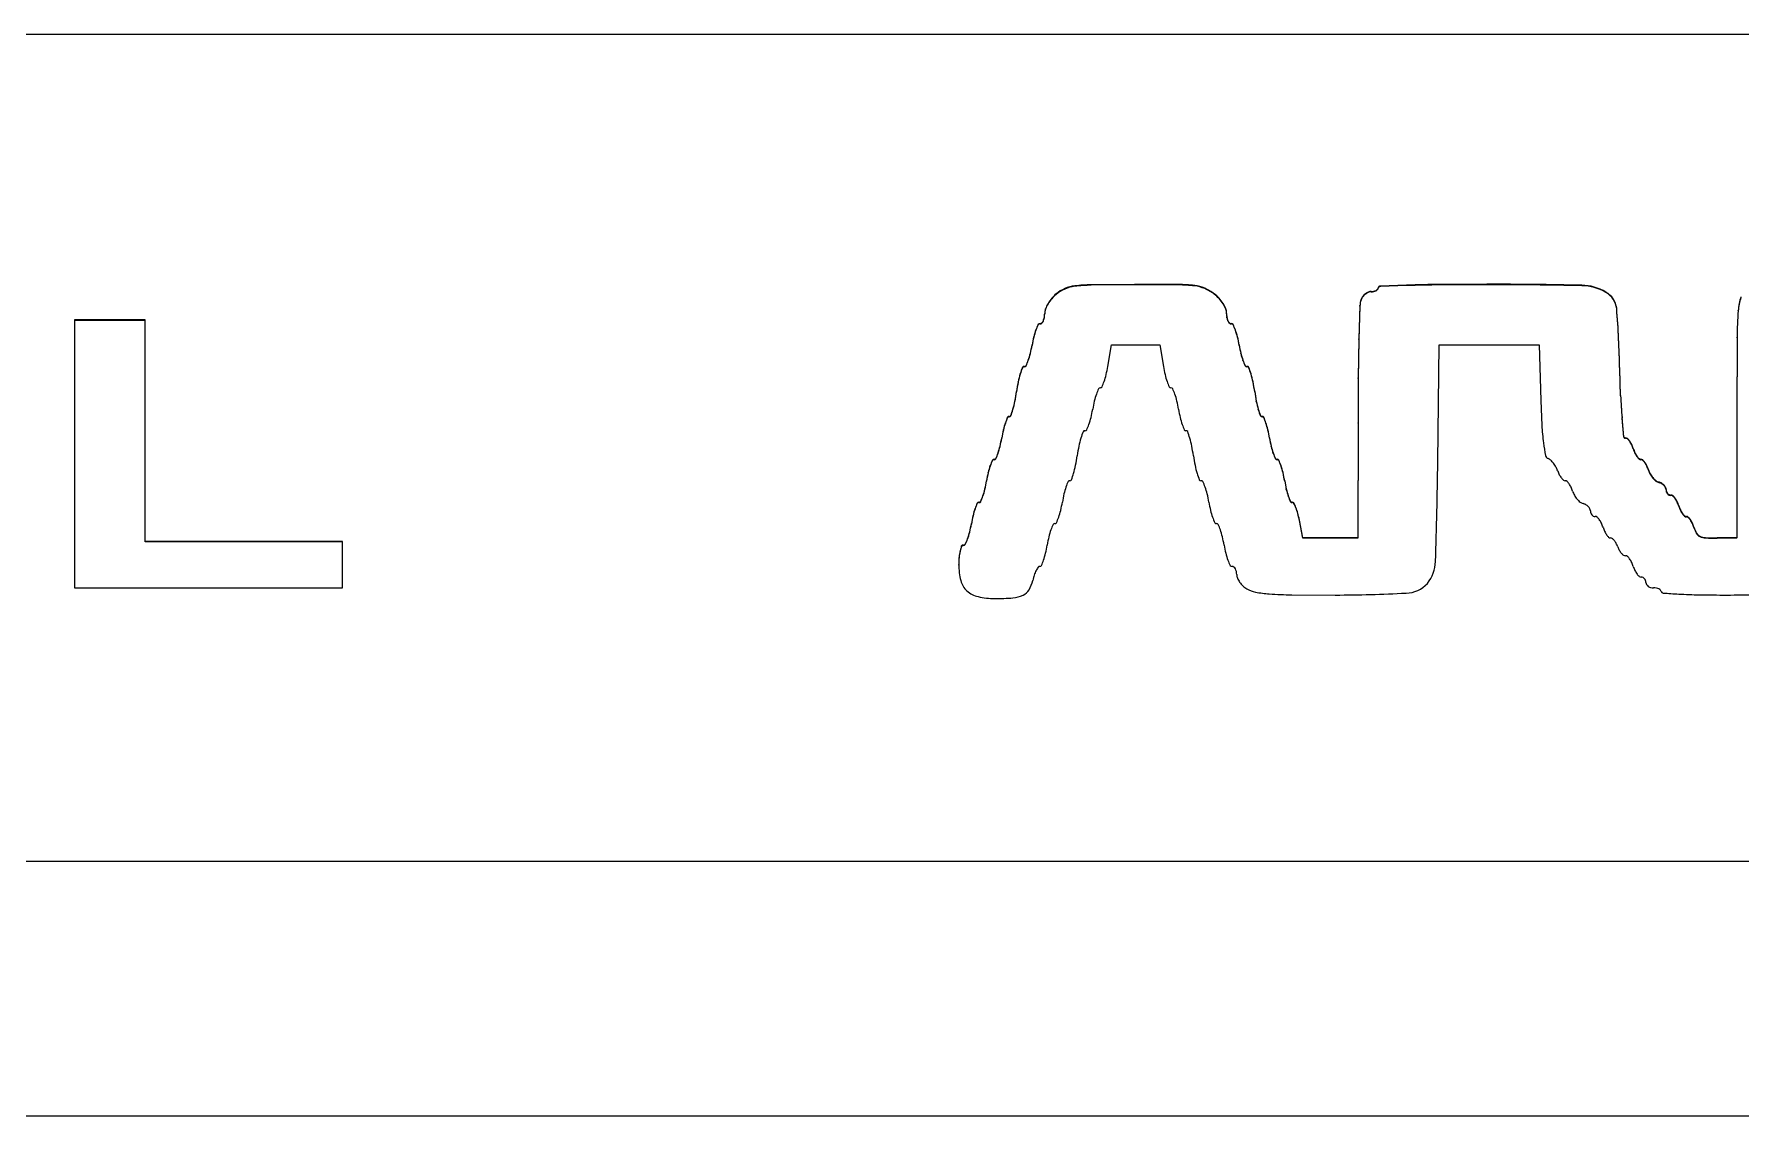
# Model space of a CAD drawing. Header units: millimetres. Extents: x 0 to 420, y 0 to 297.
# Drawn here: x 84.54 to 113.12, y 61.83 to 79.94 of the extents above; entities that cross this region are included whole.
import ezdxf

# ---------------------------------------------------------------- set-up
doc = ezdxf.new("R2010")
doc.units = ezdxf.units.MM

msp = doc.modelspace()

# ---------------------------------------------------------------- linework, layer by layer
at = {"color": 7, "linetype": 'Continuous', "lineweight": 25}
for p, q in [((56.85489, 79.94395), (140.85489, 79.94395)), ((102.96483, 75.75086), (102.23893, 75.74531)), ((102.23893, 75.73824), (102.23893, 75.74531)), ((102.96483, 75.74379), (102.23893, 75.73824)), ((103.69648, 75.75008), (102.96483, 75.75086)), ((102.96483, 75.74379), (102.96483, 75.75086)), ((103.69648, 75.74301), (102.96483, 75.74379)), ((103.69648, 75.74301), (103.69648, 75.75008)), ((103.9708, 75.72645), (103.9708, 75.73352)), ((107.51861, 75.73888), (107.07965, 75.72225)), ((107.51861, 75.73181), (107.07965, 75.71518)), ((107.51861, 75.73181), (107.51861, 75.73888)), ((108.86164, 75.75453), (108.08585, 75.75088)), ((108.08585, 75.74381), (108.08585, 75.75088)), ((108.86164, 75.74746), (108.08585, 75.74381)), ((108.86164, 75.74746), (108.86164, 75.75453)), ((110.45103, 75.73098), (110.45103, 75.73805)), ((101.57662, 75.51282), (101.57662, 75.51989)), ((101.64947, 75.58474), (101.64947, 75.59182)), ((101.79817, 75.67517), (101.79817, 75.68224)), ((101.96351, 75.72004), (101.96351, 75.72711)), ((104.13877, 75.68174), (104.13877, 75.68882)), ((104.29723, 75.5892), (104.29723, 75.59628)), ((104.37916, 75.51451), (104.37916, 75.52158)), ((106.75766, 75.49321), (106.75766, 75.50029)), ((106.78587, 75.5447), (106.78587, 75.55178)), ((106.82807, 75.58828), (106.82807, 75.59535)), ((106.87715, 75.61787), (106.87715, 75.62494)), ((106.9257, 75.62782), (106.9257, 75.63489)), ((106.97044, 75.63231), (106.97044, 75.63938)), ((107.00835, 75.64539), (107.00835, 75.65246)), ((107.03372, 75.66483), (107.03372, 75.6719)), ((107.04274, 75.68764), (107.04274, 75.69471)), ((107.07965, 75.71518), (107.07965, 75.72225)), ((110.8554, 75.61617), (110.8554, 75.62325)), ((85.21613, 75.15632), (85.21613, 70.66978)), ((86.40053, 75.15632), (85.21613, 75.15632)), ((86.40053, 71.4474), (86.40053, 75.15632)), ((101.45359, 75.19428), (101.45359, 75.20135)), ((101.45914, 75.25942), (101.45914, 75.26649)), ((101.47285, 75.33577), (101.47285, 75.34284)), ((101.51508, 75.42516), (101.51508, 75.43223)), ((104.44581, 75.42733), (104.44581, 75.4344)), ((104.49014, 75.33877), (104.49014, 75.34585)), ((104.50474, 75.26015), (104.50474, 75.26723)), ((104.51028, 75.19476), (104.51028, 75.20183)), ((106.73707, 75.39765), (106.72129, 74.83852)), ((106.73707, 75.39058), (106.72129, 74.83145)), ((106.73707, 75.39058), (106.73707, 75.39765)), ((111.03701, 75.34702), (111.03701, 75.35409)), ((113.07204, 75.30959), (113.07204, 75.31667)), ((86.40053, 75.14925), (85.21613, 75.14925)), ((101.27572, 74.86806), (101.27572, 74.87513)), ((101.31176, 74.98427), (101.31176, 74.99134)), ((101.35008, 75.07292), (101.35008, 75.07999)), ((101.38284, 75.08943), (101.38284, 75.0965)), ((101.41219, 75.10112), (101.41219, 75.10819)), ((101.43673, 75.13936), (101.43673, 75.14643)), ((104.52715, 75.13957), (104.52715, 75.14665)), ((104.55168, 75.10116), (104.55168, 75.10823)), ((104.58103, 75.08943), (104.58103, 75.0965)), ((104.61379, 75.07292), (104.61379, 75.08)), ((104.65211, 74.98427), (104.65211, 74.99134)), ((104.68815, 74.86806), (104.68815, 74.87513)), ((101.21992, 74.59291), (101.21992, 74.59998)), ((101.24764, 74.7305), (101.24764, 74.73757)), ((102.51664, 74.37864), (102.57555, 74.73757)), ((102.57555, 74.73757), (103.38832, 74.73757)), ((103.38832, 74.73757), (103.44724, 74.37864)), ((104.71624, 74.7305), (104.71624, 74.73757)), ((104.74396, 74.59291), (104.74396, 74.59998)), ((106.72129, 74.83852), (106.70963, 74.18553)), ((106.72129, 74.83145), (106.70963, 74.17846)), ((106.72129, 74.83145), (106.72129, 74.83852)), ((108.04107, 72.77834), (108.06651, 74.73757)), ((108.06651, 74.73757), (109.73803, 74.73757)), ((109.73803, 74.73757), (109.76513, 73.80805)), ((113.05255, 74.86624), (113.04933, 73.54675)), ((113.05255, 74.85917), (113.04933, 73.53968)), ((113.05255, 74.85917), (113.05255, 74.86624)), ((101.08703, 74.35507), (101.08703, 74.36214)), ((101.11755, 74.37157), (101.11755, 74.37865)), ((101.14823, 74.38732), (101.14823, 74.39439)), ((101.18509, 74.47693), (101.18509, 74.484)), ((104.77878, 74.47693), (104.77878, 74.484)), ((104.81564, 74.38732), (104.81564, 74.39439)), ((104.84632, 74.37157), (104.84632, 74.37864)), ((104.87684, 74.35506), (104.87684, 74.36214)), ((111.10269, 73.89231), (111.08741, 74.33392)), ((111.08741, 74.32685), (111.08741, 74.33392)), ((111.10269, 73.88524), (111.08741, 74.32685)), ((101.01553, 74.11336), (101.01553, 74.12043)), ((101.05015, 74.24859), (101.05015, 74.25566)), ((104.91372, 74.24859), (104.91372, 74.25566)), ((104.94834, 74.11336), (104.94834, 74.12043)), ((106.70963, 74.18553), (106.70549, 73.43646)), ((106.70963, 74.17846), (106.70549, 73.42939)), ((106.70963, 74.17846), (106.70963, 74.18553)), ((100.96095, 73.79229), (100.96095, 73.79936)), ((100.98803, 73.95282), (100.98803, 73.95989)), ((104.97585, 73.95282), (104.97585, 73.95989)), ((105.00293, 73.79228), (105.00293, 73.79935)), ((109.76513, 73.80805), (109.78285, 73.39066)), ((111.10269, 73.88524), (111.10269, 73.89231)), ((100.83601, 73.51925), (100.83601, 73.52632)), ((100.86431, 73.53408), (100.86431, 73.54115)), ((100.89245, 73.54956), (100.89245, 73.55663)), ((100.92761, 73.65707), (100.92761, 73.66414)), ((105.03626, 73.65707), (105.03626, 73.66414)), ((105.07142, 73.54956), (105.07142, 73.55663)), ((105.09956, 73.53407), (105.09956, 73.54115)), ((105.12787, 73.51925), (105.12787, 73.52632)), ((111.15643, 73.20211), (111.12729, 73.52053)), ((111.12729, 73.51346), (111.12729, 73.52053)), ((111.15643, 73.19504), (111.12729, 73.51346)), ((113.04933, 73.54675), (113.04933, 71.50722)), ((100.74004, 73.17515), (100.74004, 73.18222)), ((100.76733, 73.31272), (100.76733, 73.31979)), ((100.80078, 73.42846), (100.80078, 73.43553)), ((105.16309, 73.42846), (105.16309, 73.43553)), ((105.19654, 73.31272), (105.19654, 73.31979)), ((105.22384, 73.17515), (105.22384, 73.18222)), ((106.70549, 73.43646), (106.70434, 71.50722)), ((106.70549, 73.42939), (106.70434, 71.50015)), ((106.70549, 73.42939), (106.70549, 73.43646)), ((111.15643, 73.19504), (111.15643, 73.20211)), ((111.18643, 73.17515), (111.18643, 73.18222)), ((111.21814, 73.16384), (111.21814, 73.17091)), ((100.67852, 72.92185), (100.67852, 72.92892)), ((100.71255, 73.03757), (100.71255, 73.04464)), ((105.25132, 73.03757), (105.25132, 73.04464)), ((105.28535, 72.92185), (105.28535, 72.92892)), ((111.25425, 73.12244), (111.25425, 73.12951)), ((111.28837, 73.06443), (111.28837, 73.0715)), ((111.31503, 72.99569), (111.31503, 73.00276)), ((111.34156, 72.92694), (111.34156, 72.93401)), ((111.3753, 72.86894), (111.3753, 72.87601)), ((100.51372, 72.59487), (100.51372, 72.60194)), ((100.54772, 72.71052), (100.54772, 72.71759)), ((100.58376, 72.80097), (100.58376, 72.80804)), ((100.61314, 72.81622), (100.61314, 72.82329)), ((100.64252, 72.83147), (100.64252, 72.83854)), ((105.32136, 72.83147), (105.32136, 72.83854)), ((105.35074, 72.81622), (105.35074, 72.82329)), ((105.38012, 72.80097), (105.38012, 72.80804)), ((105.41615, 72.71051), (105.41615, 72.71759)), ((105.45015, 72.59487), (105.45015, 72.60194)), ((111.41089, 72.82743), (111.41089, 72.8345)), ((111.44193, 72.81622), (111.44193, 72.82329)), ((111.47289, 72.8052), (111.47289, 72.81227)), ((111.50811, 72.76497), (111.50811, 72.77204)), ((111.54135, 72.70857), (111.54135, 72.71564)), ((111.56728, 72.64175), (111.56728, 72.64882)), ((100.45875, 72.31972), (100.45875, 72.32679)), ((100.48624, 72.45729), (100.48624, 72.46437)), ((105.47764, 72.4573), (105.47764, 72.46437)), ((105.50494, 72.31969), (105.50494, 72.32676)), ((111.597, 72.57259), (111.597, 72.57966)), ((111.64132, 72.50883), (111.64132, 72.5159)), ((111.69264, 72.45913), (111.69264, 72.4662)), ((111.74321, 72.43426), (111.74321, 72.44133)), ((111.78975, 72.41478), (111.78975, 72.42185)), ((111.82939, 72.3838), (111.82939, 72.39088)), ((111.85584, 72.34711), (111.85584, 72.35418)), ((111.86494, 72.30962), (111.86494, 72.31669)), ((100.32996, 72.08312), (100.32996, 72.09019)), ((100.35934, 72.09837), (100.35934, 72.10544)), ((100.38872, 72.11362), (100.38872, 72.12069)), ((100.42472, 72.20399), (100.42472, 72.21107)), ((105.53847, 72.20374), (105.53847, 72.21082)), ((105.57363, 72.1132), (105.57363, 72.12027)), ((105.60194, 72.09836), (105.60194, 72.10544)), ((105.6303, 72.08441), (105.6303, 72.09148)), ((105.66456, 72.01063), (105.66456, 72.0177)), ((111.87072, 72.27458), (111.87072, 72.28165)), ((111.88782, 72.24491), (111.88782, 72.25199)), ((111.91311, 72.22504), (111.91311, 72.23211)), ((111.94281, 72.21801), (111.94281, 72.22508)), ((111.97651, 72.20642), (111.97651, 72.21349)), ((112.01418, 72.1653), (112.01418, 72.17237)), ((112.04941, 72.10727), (112.04941, 72.11434)), ((112.07644, 72.03854), (112.07644, 72.04562)), ((100.23244, 71.73944), (100.23244, 71.74651)), ((100.25992, 71.87701), (100.25992, 71.88409)), ((100.29392, 71.99266), (100.29392, 71.99973)), ((105.69722, 71.91391), (105.69722, 71.92098)), ((105.77956, 71.50722), (105.72345, 71.80633)), ((105.72345, 71.79925), (105.72345, 71.80633)), ((105.77956, 71.50015), (105.72345, 71.79925)), ((112.10297, 71.9698), (112.10297, 71.97687)), ((112.13671, 71.9118), (112.13671, 71.91887)), ((112.1723, 71.87029), (112.1723, 71.87736)), ((112.20334, 71.85908), (112.20334, 71.86615)), ((112.23437, 71.84787), (112.23437, 71.85494)), ((112.26997, 71.80636), (112.26997, 71.81343)), ((112.3037, 71.74836), (112.3037, 71.75543)), ((89.69993, 71.4474), (86.40053, 71.4474)), ((86.40053, 71.44033), (86.40053, 71.4474)), ((89.69993, 70.66978), (89.69993, 71.4474)), ((100.16836, 71.48579), (100.16836, 71.49287)), ((100.20435, 71.60187), (100.20435, 71.60895)), ((106.70434, 71.50722), (105.77956, 71.50722)), ((105.77956, 71.50015), (105.77956, 71.50722)), ((106.70434, 71.50015), (105.77956, 71.50015)), ((106.70434, 71.50015), (106.70434, 71.50722)), ((112.33024, 71.67962), (112.33024, 71.68669)), ((112.37352, 71.57867), (112.37352, 71.58574)), ((112.43044, 71.52906), (112.43044, 71.53614)), ((112.52526, 71.50592), (112.52526, 71.51299)), ((113.04933, 71.50722), (112.71766, 71.50722)), ((112.71766, 71.50015), (112.71766, 71.50722)), ((113.04933, 71.50015), (112.71766, 71.50015)), ((113.04933, 71.50015), (113.04933, 71.50722)), ((89.69993, 71.44033), (86.40053, 71.44033)), ((100.02644, 71.17811), (100.02644, 71.18518)), ((100.04335, 71.28408), (100.04335, 71.29115)), ((100.0673, 71.36414), (100.0673, 71.37121)), ((100.09723, 71.38051), (100.09723, 71.38758)), ((100.12999, 71.39702), (100.12999, 71.40409)), ((100.02093, 71.0524), (100.02093, 71.05947)), ((100.02093, 71.05925), (100.02093, 71.05218)), ((85.21613, 70.66978), (89.69993, 70.66978)), ((105.59703, 70.55368), (106.3246, 70.55009)), ((56.35489, 66.09471), (141.35489, 66.09471)), ((56.35489, 61.82694), (141.35489, 61.82694))]:
    msp.add_line(p, q, dxfattribs=at)
for centre, radius, start, end in [((102.2692, 73.19392), 2.55157, 90.679817, 96.880819), ((102.26917, 73.18724), 2.55118, 90.679152, 96.881098), ((103.68336, 73.25185), 2.49827, 83.393225, 89.699142), ((103.68338, 73.24495), 2.49809, 83.393203, 89.699551), ((103.90601, 75.15217), 0.58495, 66.551818, 83.640323), ((108.31353, 51.56862), 24.18333, 90.539442, 91.883679), ((108.31388, 51.545), 24.19988, 90.539902, 91.88322), ((108.86173, -0.87256), 76.62709, 88.8115561, 90.000066), ((108.86173, -0.87963), 76.62709, 88.8115561, 90.000066), ((110.44567, 74.94961), 0.78846, 58.690529, 89.610626), ((110.44567, 74.94253), 0.78846, 58.690547, 89.610363), ((102.08742, 75.09589), 0.66385, 140.305225, 149.559269), ((102.08753, 75.08874), 0.66398, 140.306148, 149.558346), ((101.98043, 75.18374), 0.52542, 129.043508, 140.225267), ((101.98047, 75.17664), 0.52546, 129.044001, 140.224774), ((102.06482, 75.07626), 0.66205, 113.751445, 128.856326), ((102.06482, 75.06919), 0.66205, 113.751445, 128.856326), ((102.02999, 75.15512), 0.57585, 96.6292, 113.739456), ((102.03001, 75.14798), 0.57592, 96.63026, 113.738396), ((103.90601, 75.14511), 0.58494, 66.551356, 83.640192), ((103.82782, 74.97442), 0.77913, 52.952538, 66.478617), ((103.82785, 74.96739), 0.77908, 52.952119, 66.479037), ((103.92566, 75.10644), 0.61482, 42.471219, 52.817323), ((103.92569, 75.09939), 0.61478, 42.471338, 52.817916), ((103.91804, 75.09995), 0.62482, 32.362618, 42.438416), ((103.91801, 75.09286), 0.62486, 32.3626, 42.437843), ((107.05097, 75.38807), 0.31404, 159.064548, 178.253207), ((107.05095, 75.38101), 0.31403, 159.064087, 178.253467), ((106.96158, 75.42202), 0.21843, 143.554373, 159.002178), ((106.96157, 75.41495), 0.21841, 143.553796, 159.002756), ((106.97137, 75.41437), 0.23085, 128.372133, 143.471584), ((106.97137, 75.40731), 0.23084, 128.372349, 143.472592), ((106.96848, 75.41791), 0.22627, 113.803939, 128.354162), ((106.96847, 75.41086), 0.22626, 113.802629, 128.353877), ((106.92494, 75.51521), 0.11968, 89.632174, 113.532056), ((106.92494, 75.50813), 0.11969, 89.634423, 113.531916), ((106.92587, 75.8583), 0.22341, 269.95636, 281.507573), ((106.92588, 75.85119), 0.22338, 269.954361, 281.50721), ((106.94114, 75.7858), 0.14933, 281.316841, 296.749033), ((106.94116, 75.77868), 0.14927, 281.3151, 296.753291), ((106.97152, 75.72678), 0.08295, 296.360795, 318.577078), ((106.97153, 75.7197), 0.08294, 296.358111, 318.577112), ((107.00769, 75.69538), 0.03506, 317.944836, 358.901541), ((107.00769, 75.68831), 0.03506, 317.945503, 358.900873), ((107.07624, 75.68831), 0.03411, 84.260103, 169.185871), ((107.07624, 75.68124), 0.03411, 84.261725, 169.186106), ((110.67778, 75.30756), 0.36223, 7.380354, 60.635537), ((110.67778, 75.30049), 0.36222, 7.379951, 60.63594), ((114.12248, 75.22979), 1.05403, 162.780806, 175.27194), ((114.12251, 75.22271), 1.05406, 162.780965, 175.27178), ((101.2291, 75.24023), 0.22783, 335.688252, 350.17475), ((101.22912, 75.23315), 0.22781, 335.687668, 350.175334), ((101.07287, 75.26658), 0.38626, 350.278023, 359.985896), ((101.07288, 75.25951), 0.38626, 350.277962, 359.985957), ((101.68131, 75.266), 0.22217, 159.765958, 179.875877), ((101.68132, 75.25893), 0.22218, 159.766436, 179.875399), ((101.99036, 75.15298), 0.55125, 149.563664, 159.852664), ((101.99036, 75.1459), 0.55125, 149.563664, 159.852664), ((104.02986, 75.17082), 0.49244, 20.819741, 32.361928), ((104.02989, 75.16376), 0.49241, 20.819362, 32.362307), ((104.28279, 75.26669), 0.22195, 0.137161, 20.892673), ((104.28279, 75.25962), 0.22195, 0.137055, 20.892779), ((104.89444, 75.26732), 0.3897, 180.01419, 189.675006), ((104.89442, 75.26025), 0.38968, 180.014084, 189.675248), ((104.73646, 75.24081), 0.22951, 189.778128, 204.221943), ((104.73644, 75.23373), 0.2295, 189.77736, 204.22217), ((91.915, 73.89791), 19.17737, 1.302758, 4.354765), ((91.91512, 73.89085), 19.17725, 1.302752, 4.354776), ((118.93598, 74.83731), 5.8835, 175.326694, 179.718301), ((118.93598, 74.83024), 5.8835, 175.326693, 179.718312), ((103.04409, 74.44245), 1.82054, 166.251106, 170.670726), ((102.25479, 74.63519), 1.00804, 159.310522, 166.230038), ((102.25468, 74.62815), 1.00793, 159.310039, 166.230261), ((102.27295, 74.62846), 1.02741, 153.929025, 159.31724), ((102.27258, 74.62155), 1.02701, 153.927954, 159.31831), ((101.38034, 75.0607), 0.03589, 85.999441, 147.47706), ((101.38034, 75.05363), 0.03588, 85.996274, 147.480226), ((101.38438, 75.13531), 0.03885, 267.73083, 315.720501), ((101.38438, 75.12825), 0.03885, 267.736064, 315.715267), ((101.29184, 75.2124), 0.1592, 319.113041, 335.521224), ((101.29184, 75.20533), 0.1592, 319.1133, 335.522233), ((104.67319, 75.21284), 0.16034, 204.384459, 220.726823), ((104.67321, 75.20579), 0.16036, 204.386424, 220.726118), ((104.57949, 75.13524), 0.03877, 224.159922, 272.277384), ((104.57949, 75.12816), 0.03876, 224.154911, 272.282396), ((104.58354, 75.06071), 0.03588, 32.520998, 94.005426), ((104.58353, 75.05363), 0.03589, 32.522959, 94.000867), ((103.69106, 74.62853), 1.02725, 20.682094, 26.071203), ((103.69113, 74.62148), 1.02718, 20.682157, 26.071578), ((103.70931, 74.63527), 1.0078, 13.769188, 20.690302), ((103.70919, 74.62816), 1.00793, 13.769615, 20.689875), ((102.91971, 74.44243), 1.82061, 9.329366, 13.748904), ((100.17837, 74.84948), 1.07101, 340.047225, 346.528708), ((100.17857, 74.84235), 1.0708, 340.046606, 346.529327), ((99.32341, 75.05365), 1.95001, 346.54686, 350.671741), ((99.32337, 75.04659), 1.95006, 346.546849, 350.671602), ((103.04417, 74.43536), 1.82062, 166.251266, 170.670718), ((102.91953, 74.43533), 1.82079, 9.329497, 13.748621), ((106.64059, 75.05367), 1.95014, 189.328227, 193.452908), ((106.6406, 75.0466), 1.95015, 189.32832, 193.452964), ((105.78556, 74.8495), 1.07107, 193.471478, 199.952588), ((105.78536, 74.84237), 1.07087, 193.47086, 199.953207), ((102.67108, 73.75393), 1.69681, 158.995307, 162.800945), ((102.67069, 73.74699), 1.69639, 158.99484, 162.801412), ((101.11495, 74.34698), 0.03177, 85.304063, 151.50574), ((101.11495, 74.33991), 0.03177, 85.301382, 151.508421), ((101.11997, 74.4117), 0.03315, 265.822106, 328.509033), ((101.11997, 74.40463), 0.03315, 265.822584, 328.511308), ((100.10415, 74.87626), 1.14991, 335.225549, 340.055156), ((100.10443, 74.86907), 1.14961, 335.224919, 340.055787), ((100.50311, 74.70937), 2.04051, 346.732169, 350.672321), ((105.46066, 74.70935), 2.0404, 189.327481, 193.267843), ((105.85989, 74.87633), 1.1501, 199.945239, 204.774056), ((105.85977, 74.8692), 1.14997, 199.94496, 204.774335), ((104.84391, 74.4117), 0.03315, 211.491668, 274.177547), ((104.84391, 74.40463), 0.03315, 211.489393, 274.177069), ((104.84892, 74.34698), 0.03177, 28.49426, 94.695937), ((104.84892, 74.33991), 0.03177, 28.491579, 94.698618), ((103.2928, 73.75393), 1.6968, 17.199047, 21.004701), ((103.29302, 73.74693), 1.69657, 17.198786, 21.004962), ((103.5802, 73.59845), 2.61725, 168.495791, 172.061968), ((103.57991, 73.59142), 2.61696, 168.495595, 172.062165), ((102.39341, 73.83968), 1.40619, 162.793414, 168.483437), ((102.39335, 73.83263), 1.40613, 162.793288, 168.483563), ((102.38738, 73.98832), 0.03148, 85.714115, 149.14842), ((102.39209, 74.05111), 0.03148, 265.715549, 329.146987), ((101.28546, 74.53901), 1.24066, 336.02927, 340.523287), ((101.40408, 74.49725), 1.1149, 340.514148, 346.716009), ((104.5599, 74.49728), 1.11502, 193.28432, 199.485523), ((104.67846, 74.53903), 1.24071, 199.476928, 203.97077), ((103.57178, 74.05111), 0.03148, 210.852809, 274.284655), ((103.57649, 73.98832), 0.03148, 30.852038, 94.285427), ((103.57038, 73.83966), 1.40628, 11.516728, 17.206421), ((103.57053, 73.83263), 1.40612, 11.516417, 17.206733), ((102.38352, 73.59842), 2.61741, 7.93814, 11.504101), ((102.3838, 73.59139), 2.61712, 7.937943, 11.504298), ((99.47016, 74.09516), 1.51985, 343.525178, 348.777032), ((99.47009, 74.0881), 1.51992, 343.52537, 348.777023), ((98.1681, 74.35304), 2.8472, 348.786451, 352.063134), ((98.16825, 74.34595), 2.84705, 348.786323, 352.063154), ((104.27626, 73.33009), 2.0404, 166.732189, 170.67245), ((103.37547, 73.54216), 1.11499, 160.518538, 166.715846), ((103.49408, 73.5004), 1.24074, 156.029511, 160.527085), ((102.46972, 73.50037), 1.24081, 19.472925, 23.970223), ((102.58851, 73.5422), 1.11487, 13.283823, 19.481792), ((101.68734, 73.33003), 2.04068, 9.327926, 13.267697), ((107.79571, 74.35303), 2.84714, 187.936831, 191.213584), ((107.79559, 74.34594), 2.84702, 187.936827, 191.213696), ((106.49366, 74.09514), 1.51979, 191.22277, 196.474834), ((106.49381, 74.08811), 1.51995, 191.222926, 196.474494), ((120.55743, 74.33131), 9.46493, 182.65842, 184.914037), ((120.55766, 74.32425), 9.46515, 182.658447, 184.91401), ((102.0544, 73.00136), 1.32667, 156.690781, 160.897549), ((102.05444, 72.99427), 1.32672, 156.69067, 160.897263), ((100.86201, 73.51111), 0.03013, 85.624729, 149.672082), ((100.86201, 73.50404), 0.03013, 85.624729, 149.672082), ((100.86677, 73.56999), 0.02895, 265.121153, 332.506148), ((100.86677, 73.56292), 0.02895, 265.124534, 332.505679), ((99.03368, 74.22395), 1.97493, 340.251173, 343.53323), ((99.03362, 74.21691), 1.975, 340.251094, 343.533016), ((101.19351, 73.77272), 1.07107, 340.047413, 346.52852), ((100.33843, 73.97691), 1.9502, 346.547028, 350.671537), ((105.79425, 74.00458), 2.12126, 189.326877, 193.115853), ((104.85268, 73.78548), 1.15454, 193.129982, 199.114132), ((106.93065, 74.2241), 1.97541, 196.467168, 199.748429), ((106.93102, 74.21716), 1.97581, 196.467655, 199.748235), ((105.0971, 73.56999), 0.02895, 207.493879, 274.87922), ((105.0971, 73.56292), 0.02895, 207.494348, 274.87584), ((105.10186, 73.5111), 0.03013, 30.32866, 94.374529), ((105.10186, 73.50403), 0.03013, 30.32866, 94.374529), ((103.90942, 73.00135), 1.32673, 19.102406, 23.309009), ((103.90938, 72.99425), 1.32677, 19.102693, 23.309119), ((98.72669, 73.51291), 2.04032, 346.731919, 350.672496), ((98.72692, 73.5058), 2.04009, 346.731699, 350.672716), ((102.83352, 72.83838), 2.12154, 166.884524, 170.6729), ((102.83356, 72.8313), 2.12157, 166.884493, 170.672783), ((101.89185, 73.05748), 1.15471, 160.88885, 166.869562), ((101.89192, 73.05039), 1.15478, 160.889141, 166.869517), ((103.40861, 72.7629), 1.40619, 162.793414, 168.483437), ((103.68611, 72.6772), 1.69663, 158.995108, 162.801144), ((102.13015, 73.2702), 0.03177, 85.30551, 151.504293), ((102.13517, 73.33492), 0.03315, 265.822348, 328.508791), ((101.11918, 73.79955), 1.1501, 335.225946, 340.054759), ((105.01561, 73.84173), 1.3269, 199.105263, 203.30894), ((103.82301, 73.3319), 0.03013, 210.32642, 274.379728), ((103.82777, 73.27302), 0.02895, 27.495293, 94.874895), ((101.99423, 72.61891), 1.97541, 16.467168, 19.748429), ((102.43103, 72.74782), 1.51998, 11.223101, 16.474503), ((104.07206, 73.05748), 1.15467, 13.130344, 19.111243), ((104.07208, 73.05042), 1.15465, 13.130151, 19.111191), ((103.13083, 72.83847), 2.12105, 9.326665, 13.115911), ((103.1309, 72.83142), 2.12097, 9.326684, 13.116041), ((107.23731, 73.51294), 2.04045, 189.327723, 193.268049), ((107.23708, 73.50582), 2.04022, 189.327503, 193.268269), ((113.79401, 73.61451), 4.0174, 183.194175, 187.393488), ((111.183, 73.20961), 0.02761, 195.776794, 277.148152), ((111.183, 73.20254), 0.02761, 195.77818, 277.146766), ((111.1878, 73.13596), 0.04628, 49.040013, 91.694988), ((111.18781, 73.1289), 0.04627, 49.033034, 91.701967), ((111.0137, 72.95613), 0.29652, 35.781943, 46.41246), ((111.01379, 72.94914), 0.29641, 35.779887, 46.414516), ((99.50853, 73.34272), 1.24101, 336.029857, 340.522548), ((99.50853, 73.33565), 1.24101, 336.029857, 340.522548), ((99.62746, 73.30083), 1.11492, 340.514264, 346.716036), ((99.62753, 73.29374), 1.11485, 340.514064, 346.716236), ((99.18281, 73.27634), 2.8477, 348.786738, 352.062847), ((104.5954, 72.52166), 2.61725, 168.495791, 172.061968), ((101.12928, 72.49), 2.84702, 7.936827, 11.213696), ((106.54096, 73.24452), 2.61701, 187.937869, 191.504372), ((106.3364, 73.30082), 1.11491, 193.283875, 199.485719), ((106.3364, 73.29375), 1.11491, 193.283875, 199.485719), ((106.4552, 73.34266), 1.24086, 199.47717, 203.970425), ((106.4552, 73.33559), 1.24086, 199.47717, 203.970425), ((113.33674, 73.55513), 3.55629, 187.392767, 190.828082), ((109.91691, 72.90659), 0.07571, 194.970215, 250.21167), ((110.95803, 72.91628), 0.36499, 25.16759, 35.74742), ((110.95808, 72.90924), 0.36493, 25.166814, 35.748195), ((110.79696, 72.84137), 0.54263, 17.302727, 25.093731), ((110.797, 72.83431), 0.54258, 17.302707, 25.094275), ((111.84478, 73.16775), 0.55485, 197.299288, 204.914134), ((111.8446, 73.16061), 0.55466, 197.298017, 204.915406), ((111.6772, 73.09041), 0.37028, 204.984722, 215.381376), ((111.67716, 73.08332), 0.37024, 204.984191, 215.381908), ((111.62123, 73.05087), 0.30176, 215.412811, 225.809677), ((102.49966, 72.13366), 2.0404, 166.732114, 170.672395), ((102.49966, 72.12659), 2.0404, 166.732114, 170.672395), ((101.5988, 72.34576), 1.11491, 160.518366, 166.716125), ((101.5988, 72.33869), 1.11491, 160.518366, 166.716125), ((101.71764, 72.30391), 1.24091, 156.029822, 160.526774), ((101.71764, 72.29684), 1.24091, 156.029822, 160.526774), ((100.61078, 72.7919), 0.03148, 85.713906, 149.148444), ((100.61078, 72.78483), 0.03148, 85.717191, 149.14802), ((100.61549, 72.85469), 0.03148, 265.714436, 329.148099), ((100.61549, 72.84762), 0.03148, 265.712694, 329.149841), ((100.04888, 73.14717), 1.97493, 340.251173, 343.53323), ((100.48519, 73.01842), 1.52002, 343.525467, 348.776742), ((105.35434, 73.00331), 1.40612, 191.516417, 197.206733), ((105.63163, 73.08892), 1.69632, 197.198345, 201.005093), ((105.34838, 72.85468), 0.03148, 210.852038, 274.285427), ((105.34838, 72.84761), 0.03148, 210.850296, 274.287169), ((105.35309, 72.7919), 0.03148, 30.851122, 94.286343), ((105.35309, 72.78482), 0.03148, 30.851545, 94.283058), ((104.24646, 72.304), 1.24066, 19.472904, 23.970754), ((104.24665, 72.297), 1.24045, 19.472525, 23.971133), ((104.36507, 72.34576), 1.11492, 13.283748, 19.481443), ((104.36512, 72.3387), 1.11486, 13.283582, 19.481609), ((103.46505, 72.13382), 2.03955, 9.326903, 13.268719), ((103.46519, 72.12678), 2.0394, 9.326759, 13.268863), ((17.19024, 73.95799), 90.85849, 358.2044036, 359.2560841), ((109.8371, 72.70728), 0.13906, 46.192591, 67.069888), ((109.60377, 72.47135), 0.47087, 37.308456, 45.57542), ((109.58151, 72.45452), 0.49878, 28.698586, 37.296979), ((109.61935, 72.47535), 0.45558, 19.612288, 28.685133), ((110.52217, 72.79689), 0.50279, 199.595161, 207.402405), ((111.62122, 73.04379), 0.30174, 215.411918, 225.8093), ((111.44056, 72.86807), 0.0448, 228.531192, 271.756521), ((111.44056, 72.861), 0.0448, 228.534086, 271.756668), ((111.44327, 72.77803), 0.04528, 49.132979, 91.691738), ((111.44326, 72.77095), 0.04529, 49.137225, 91.687493), ((111.27533, 72.60382), 0.2872, 35.854687, 46.536316), ((111.27528, 72.5967), 0.28727, 35.855929, 46.535074), ((111.22127, 72.56501), 0.35375, 25.202215, 35.821194), ((111.22119, 72.55789), 0.35384, 25.203563, 35.819846), ((111.066, 72.49268), 0.52504, 17.301615, 25.129083), ((111.06596, 72.48559), 0.52508, 17.301636, 25.128522), ((111.91804, 72.75855), 0.36751, 197.370448, 209.12633), ((111.91804, 72.75147), 0.36751, 197.370448, 209.12633), ((99.37376, 72.58295), 1.11482, 340.513873, 346.716178), ((99.37363, 72.57591), 1.11495, 340.514335, 346.715965), ((98.47278, 72.79508), 2.04044, 346.732079, 350.672429), ((98.47285, 72.78799), 2.04036, 346.731948, 350.672411), ((102.90701, 71.9807), 1.15467, 160.888755, 166.869657), ((103.0698, 71.92451), 1.32689, 156.691115, 160.897214), ((101.87721, 72.43433), 0.03013, 85.624537, 149.672274), ((101.88197, 72.49321), 0.02895, 265.121153, 332.506148), ((104.07595, 72.49603), 0.03177, 208.493834, 274.699068), ((104.08096, 72.4313), 0.03315, 31.493749, 94.172712), ((103.06533, 71.96683), 1.14972, 19.932837, 24.77448), ((103.13966, 71.99361), 1.07071, 13.470291, 19.941728), ((107.57076, 72.80818), 2.12118, 189.327885, 193.118026), ((107.57103, 72.80116), 2.12145, 189.328126, 193.117785), ((106.62908, 72.58905), 1.15433, 193.133767, 199.127172), ((106.62917, 72.58201), 1.15443, 193.134006, 199.126933), ((110.38392, 72.7257), 0.34728, 207.472573, 217.868875), ((110.33497, 72.68781), 0.28538, 217.896256, 228.299723), ((110.17416, 72.51014), 0.04579, 230.637354, 271.530668), ((110.17672, 72.42124), 0.04314, 48.385511, 91.772056), ((109.99919, 72.24268), 0.29488, 35.309839, 45.636708), ((109.94476, 72.20436), 0.36145, 24.932361, 35.279896), ((109.78, 72.12849), 0.54283, 17.298183, 24.863597), ((111.94181, 72.77206), 0.39486, 209.160857, 220.447951), ((111.94182, 72.765), 0.39488, 209.161608, 220.447984), ((111.92736, 72.75996), 0.37601, 220.472852, 231.374813), ((111.92723, 72.75276), 0.37583, 220.470239, 231.377426), ((111.77785, 72.57557), 0.13864, 232.07781, 255.52981), ((111.77785, 72.5685), 0.13864, 232.077486, 255.528434), ((111.69569, 72.26246), 0.18508, 59.455964, 75.123198), ((111.6957, 72.25541), 0.18505, 59.455807, 75.125306), ((111.69071, 72.25425), 0.19467, 44.573388, 59.420997), ((111.69072, 72.2472), 0.19466, 44.571732, 59.420982), ((111.72439, 72.28731), 0.14748, 26.960762, 44.605214), ((111.72441, 72.28026), 0.14745, 26.95959, 44.607765), ((111.78139, 72.31626), 0.08354, 0.293099, 26.991687), ((111.78139, 72.30919), 0.08355, 0.293565, 26.990568), ((111.97504, 72.31688), 0.11011, 180.09829, 198.660863), ((111.97503, 72.3098), 0.11009, 180.097603, 198.662041), ((101.46384, 71.58606), 1.24091, 156.029822, 160.526774), ((101.46416, 71.57886), 1.24124, 156.030434, 160.526163), ((100.35698, 72.07404), 0.03148, 85.714262, 149.148088), ((100.35698, 72.06697), 0.03148, 85.71595, 149.1464), ((100.36169, 72.13683), 0.03148, 265.71595, 329.1464), ((100.36169, 72.12976), 0.03148, 265.714262, 329.148088), ((99.25482, 72.62482), 1.24092, 336.029863, 340.522948), ((99.25473, 72.61779), 1.24101, 336.029857, 340.522548), ((99.74183, 72.43614), 2.04038, 346.731981, 350.672434), ((103.84861, 71.76162), 2.12142, 166.884421, 170.673003), ((102.28475, 71.78943), 1.94966, 9.327878, 13.453412), ((106.22252, 72.43624), 2.04088, 189.328126, 193.267571), ((106.79099, 72.645), 1.32563, 199.118815, 203.317968), ((106.79109, 72.63797), 1.32574, 199.119208, 203.317973), ((105.59965, 72.1355), 0.03015, 210.337078, 274.37083), ((105.59964, 72.12842), 0.03014, 210.330631, 274.377278), ((105.60404, 72.0739), 0.03161, 33.794328, 93.793542), ((105.60403, 72.06682), 0.03161, 33.796199, 93.791671), ((104.88239, 71.69937), 0.84447, 22.14555, 27.66658), ((104.88214, 71.69218), 0.84474, 22.146436, 27.665694), ((104.88902, 71.70195), 0.83736, 15.163517, 22.152697), ((110.64907, 72.39963), 0.36755, 197.371127, 209.125468), ((110.67285, 72.41317), 0.39491, 209.162129, 220.447463), ((110.65836, 72.40103), 0.37601, 220.472852, 231.374813), ((110.50886, 72.21666), 0.13866, 232.079099, 255.526821), ((110.42671, 71.90356), 0.18504, 59.455261, 75.125853), ((110.42172, 71.89534), 0.19466, 44.571732, 59.420982), ((110.45541, 71.9284), 0.14745, 26.95959, 44.607765), ((111.956, 72.31103), 0.0902, 199.011994, 220.889591), ((111.956, 72.30396), 0.0902, 199.010718, 220.889311), ((111.95288, 72.30877), 0.08636, 221.111237, 242.575987), ((111.95287, 72.30169), 0.08635, 221.110885, 242.578948), ((111.9422, 72.28872), 0.06364, 242.795378, 270.551442), ((111.9422, 72.28164), 0.06363, 242.793137, 270.553683), ((111.94419, 72.1743), 0.0508, 50.485519, 91.54773), ((111.94418, 72.16722), 0.0508, 50.488201, 91.545048), ((111.78741, 72.0024), 0.2834, 36.853502, 48.146114), ((111.78738, 71.9953), 0.28344, 36.85366, 48.144663), ((111.73332, 71.96217), 0.35081, 25.706602, 36.811359), ((111.73338, 71.95514), 0.35073, 25.705406, 36.812555), ((111.59053, 71.8942), 0.50895, 17.307762, 25.628734), ((111.59053, 71.88713), 0.50895, 17.307762, 25.628734), ((112.60618, 72.21061), 0.55484, 197.299602, 204.91465), ((112.60613, 72.20352), 0.55479, 197.299583, 204.91519), ((98.43595, 72.04164), 1.82057, 346.251015, 350.670765), ((98.43583, 72.03459), 1.82069, 346.251163, 350.670617), ((102.24583, 71.41581), 2.04037, 166.732037, 170.672379), ((102.2459, 71.40873), 2.04044, 166.732167, 170.672397), ((101.34501, 71.6279), 1.11492, 160.518453, 166.716144), ((101.34508, 71.62081), 1.11499, 160.518653, 166.715943), ((102.73286, 71.22712), 1.24092, 156.029853, 160.526744), ((101.62598, 71.71512), 0.03148, 85.714115, 149.14842), ((101.63069, 71.7779), 0.03148, 265.713861, 329.148675), ((100.52383, 72.2659), 1.24091, 336.029535, 340.522616), ((100.64256, 72.22407), 1.11503, 340.51461, 346.715796), ((105.32125, 72.22406), 1.11496, 193.284233, 199.485786), ((105.44, 72.26588), 1.24086, 199.47717, 203.970425), ((104.33318, 71.7779), 0.03148, 210.851122, 274.286343), ((104.33789, 71.71512), 0.03148, 30.852038, 94.285427), ((103.23094, 71.2271), 1.241, 19.473267, 23.969882), ((104.88898, 71.69487), 0.83739, 15.163476, 22.152404), ((104.2531, 71.53023), 1.49605, 10.634746, 15.140605), ((104.25321, 71.52319), 1.49594, 10.634582, 15.140769), ((110.51239, 71.95733), 0.08355, 0.294224, 26.990561), ((110.70603, 71.95795), 0.11009, 180.09711, 198.662043), ((110.68703, 71.95212), 0.09023, 199.014636, 220.885392), ((110.68388, 71.94985), 0.08636, 221.112926, 242.576908), ((110.6732, 71.92978), 0.06363, 242.793137, 270.553683), ((110.67519, 71.81537), 0.0508, 50.486936, 91.546312), ((110.51842, 71.64348), 0.28338, 36.852435, 48.145888), ((110.46438, 71.60328), 0.35073, 25.705406, 36.812555), ((110.32147, 71.53524), 0.50902, 17.308935, 25.62862), ((112.43857, 72.13325), 0.37024, 204.983499, 215.381225), ((112.43854, 72.12616), 0.3702, 204.982968, 215.381756), ((112.38272, 72.0938), 0.30187, 215.415455, 225.808515), ((112.38271, 72.08672), 0.30186, 215.414561, 225.808139), ((112.20196, 71.91092), 0.04479, 228.529874, 271.75674), ((112.20196, 71.90385), 0.0448, 228.532768, 271.756887), ((112.20471, 71.82137), 0.0448, 48.532612, 91.7551), ((112.20471, 71.8143), 0.0448, 48.532612, 91.7551), ((112.02399, 71.63854), 0.30181, 35.413798, 45.80869), ((112.02405, 71.63152), 0.30173, 35.411703, 45.809515), ((111.96807, 71.59903), 0.37028, 24.984722, 35.381376), ((111.9681, 71.59198), 0.37024, 24.984191, 35.381908), ((111.80043, 71.52167), 0.55491, 17.299713, 24.913709), ((111.80043, 71.5146), 0.55491, 17.300041, 24.913903), ((99.20725, 71.85556), 1.02727, 333.928617, 339.324808), ((99.20733, 71.84846), 1.02718, 333.928196, 339.324791), ((99.22538, 71.84886), 1.00794, 339.317608, 346.230243), ((99.22533, 71.8418), 1.00799, 339.317781, 346.23007), ((103.51503, 71.05684), 2.04058, 166.732304, 170.672187), ((102.61408, 71.26895), 1.11499, 160.518549, 166.715835), ((103.34984, 71.26897), 1.11494, 13.284024, 19.481592), ((102.44874, 71.05682), 2.04068, 9.327926, 13.267697), ((111.35528, 71.85729), 0.57379, 197.296957, 204.654969), ((111.17744, 71.77613), 0.3783, 204.718961, 214.85183), ((111.12149, 71.73733), 0.31022, 214.875485, 224.919319), ((110.93051, 71.5499), 0.0427, 227.788577, 271.84299), ((110.93299, 71.45969), 0.04755, 52.584873, 91.330472), ((110.80547, 71.3071), 0.24637, 39.344359, 50.589992), ((110.76297, 71.27252), 0.30117, 28.222867, 39.30536), ((112.84553, 71.84786), 0.53991, 197.368109, 209.044127), ((112.84555, 71.84079), 0.53993, 197.368065, 209.043788), ((112.47844, 71.64868), 0.12236, 210.959553, 246.900768), ((112.47844, 71.64161), 0.12236, 210.960283, 246.900037), ((112.53948, 71.77709), 0.26448, 245.650796, 266.917172), ((112.53947, 71.76998), 0.26444, 245.650018, 266.919011), ((112.71759, 74.71582), 3.2086, 266.563506, 270.001391), ((112.71761, 74.7091), 3.20895, 266.563414, 270.000928), ((101.46501, 71.05914), 1.44408, 174.992576, 179.986758), ((101.46497, 71.05207), 1.44404, 174.992506, 179.98681), ((100.78494, 71.11848), 0.76142, 166.892988, 174.974675), ((100.78489, 71.11142), 0.76137, 166.892714, 174.974949), ((100.70252, 71.13761), 0.67681, 159.808972, 166.887406), ((100.70262, 71.13051), 0.67692, 159.809655, 166.887089), ((100.09463, 71.35678), 0.03091, 85.184398, 152.173511), ((100.09463, 71.34971), 0.03091, 85.183826, 152.171338), ((100.09974, 71.42338), 0.03588, 265.995043, 327.478696), ((100.09973, 71.41631), 0.03589, 265.999602, 327.476735), ((100.35137, 71.51205), 1.15293, 340.856448, 346.861229), ((99.41175, 71.7308), 2.11769, 346.876376, 350.672825), ((106.25871, 71.68267), 1.82035, 189.32897, 193.749216), ((105.46949, 71.48993), 1.00794, 193.769662, 200.682356), ((110.6573, 71.21647), 0.42078, 19.606771, 28.142768), ((111.413, 71.48577), 0.38148, 199.620326, 209.070842), ((111.3293, 71.43977), 0.28597, 209.164172, 221.030895), ((111.29078, 71.40653), 0.23509, 221.08347, 233.233714), ((111.18194, 71.26346), 0.05535, 234.843278, 271.128359), ((111.1844, 71.15881), 0.04932, 50.029008, 91.593068), ((111.02239, 70.98448), 0.28726, 36.511659, 47.600388), ((110.96764, 70.94428), 0.35518, 25.536207, 36.469603), ((101.15646, 71.06001), 1.13553, 180.027316, 193.692895), ((102.16903, 70.58977), 0.93316, 161.549059, 167.238665), ((101.80677, 70.71023), 0.5514, 153.035863, 161.509278), ((101.74769, 70.74026), 0.48512, 145.348158, 153.032518), ((101.37528, 70.9942), 0.0345, 87.067212, 140.61529), ((101.37934, 71.05876), 0.03019, 265.628701, 329.649676), ((100.19115, 71.56745), 1.32246, 336.659831, 340.865435), ((105.4876, 71.49663), 1.02724, 200.675178, 206.07149), ((104.59514, 71.06445), 0.03588, 212.521825, 274.002002), ((104.59881, 70.98418), 0.04449, 50.91096, 91.503512), ((104.55031, 70.9308), 0.11657, 29.739782, 48.949828), ((104.51377, 70.91075), 0.15825, 12.34724, 29.481989), ((104.42595, 70.89228), 0.24798, 0.026546, 12.17612), ((104.82633, 70.8929), 0.15239, 180.189234, 203.270238), ((107.37404, 71.13997), 0.63074, 321.324302, 357.371274), ((110.81932, 70.8742), 0.51922, 17.305236, 25.458105), ((111.8005, 71.17991), 0.50848, 197.306169, 205.360416), ((111.65827, 71.11319), 0.35138, 205.461746, 217.299123), ((111.60508, 71.07273), 0.28455, 217.308072, 228.129593), ((100.39445, 70.88133), 0.35295, 194.793845, 227.92872), ((100.43459, 70.92784), 0.41437, 228.118063, 257.444049), ((101.00678, 70.75017), 0.22224, 294.059973, 329.209714), ((100.66571, 70.93213), 0.60865, 330.931294, 347.066343), ((105.01185, 70.97192), 0.35404, 203.156573, 215.575936), ((105.08484, 71.02412), 0.44378, 215.574367, 226.430503), ((105.03705, 70.97473), 0.37506, 226.520669, 239.040143), ((105.07066, 71.03599), 0.44488, 239.387027, 259.597933), ((105.35274, 72.49195), 1.9279, 259.165076, 266.042584), ((107.50447, 71.06539), 0.48288, 270.65213, 318.56003), ((111.44748, 70.90003), 0.05081, 230.48857, 271.543263), ((111.44944, 70.78439), 0.06485, 63.328533, 90.524978), ((111.43987, 70.76588), 0.08569, 41.700425, 63.161779), ((111.4379, 70.76455), 0.08805, 19.412881, 41.494302), ((111.42105, 70.75932), 0.10568, 0.102377, 19.051473), ((111.59396, 70.76004), 0.06724, 180.450705, 211.140194), ((111.63347, 70.78957), 0.11642, 213.522025, 255.969411), ((111.65326, 70.84179), 0.17201, 253.792113, 270.123439), ((111.65379, 70.40592), 0.26386, 79.440301, 90.034995), ((111.67148, 70.49809), 0.17001, 65.028682, 79.609142), ((111.7054, 70.56947), 0.09099, 44.086343, 65.413434), ((111.7472, 70.60918), 0.03334, 1.342433, 45.055877), ((111.81204, 70.61561), 0.03202, 190.166204, 273.251445), ((112.68305, 81.71677), 11.16701, 265.535827, 266.887416), ((112.88085, 84.28087), 13.73073, 269.997894, 274.136032), ((100.62349, 71.68178), 1.19152, 256.458978, 270.07325), ((100.62522, 74.20936), 3.7191, 269.996909, 274.670651), ((100.89188, 70.9834), 0.48214, 274.302432, 295.228401), ((105.65948, 76.89301), 6.33963, 266.022022, 269.43555), ((106.32494, 92.19493), 21.64484, 269.999111, 273.138434), ((112.57602, 79.7496), 9.19692, 266.887782, 269.045542), ((112.8803, 97.99407), 27.44393, 269.044854, 270.000078)]:
    msp.add_arc(centre, radius, start, end, dxfattribs=at)

doc.saveas('drawing.dxf')
